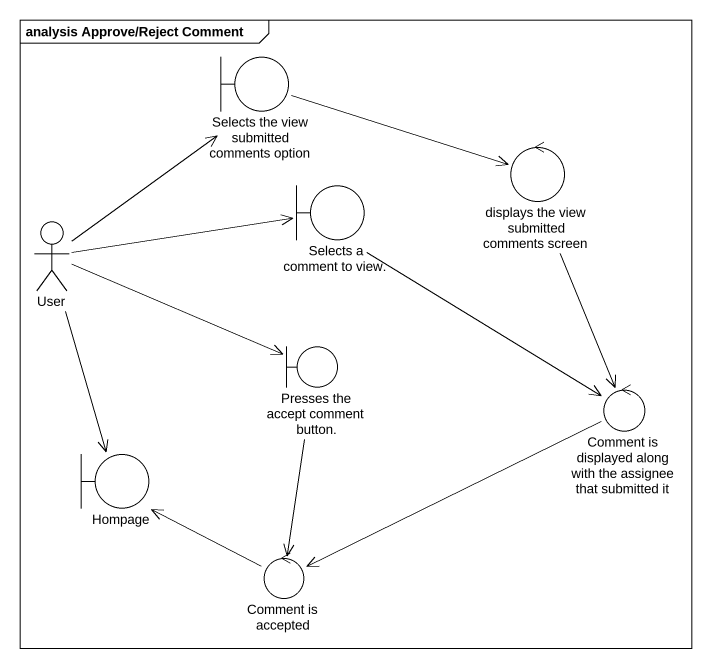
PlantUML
@startuml
mainframe analysis Approve/Reject Comment
boundary "Selects the view submitted comments option" as Selects_the_view_submitted
control "displays the view submitted comments screen" as displays_the_view_submitted
actor User
boundary "Selects a comment to view." as Selects_a_comment_to_view
boundary "Presses the accept comment button." as Presses_the_accept_comment
control "Comment is displayed along with the assignee that submitted it" as Comment_is_displayed_along
boundary Hompage
control "Comment is accepted" as Comment_is_accepted
Selects_the_view_submitted -right-> displays_the_view_submitted
displays_the_view_submitted --> Comment_is_displayed_along
User -up-> Selects_the_view_submitted
User -right-> Selects_a_comment_to_view
User -right-> Presses_the_accept_comment
User --> Hompage
Selects_a_comment_to_view --> Comment_is_displayed_along
Presses_the_accept_comment --> Comment_is_accepted
Comment_is_displayed_along -left-> Comment_is_accepted
Comment_is_accepted -up-> Hompage
@enduml
